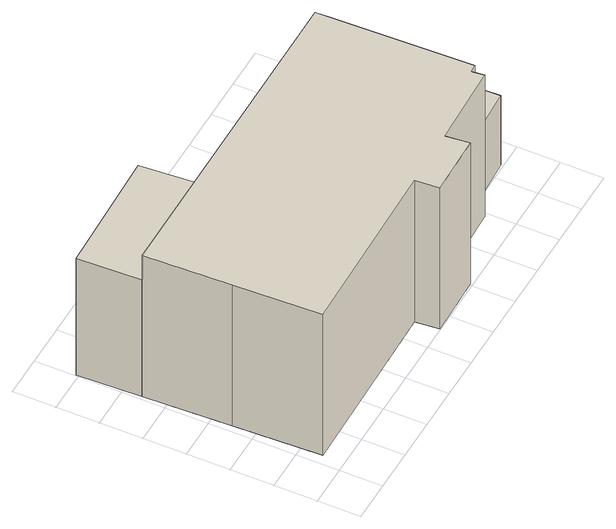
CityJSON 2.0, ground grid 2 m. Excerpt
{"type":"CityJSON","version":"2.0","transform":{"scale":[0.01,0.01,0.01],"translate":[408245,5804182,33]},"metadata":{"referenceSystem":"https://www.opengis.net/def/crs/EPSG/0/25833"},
"CityObjects":{
"building1":{"type":"Building","attributes":{"Gemeindeschluessel":"11000009","function":"31001_1010"},"address":[{"country":"Germany","locality":"Berlin","thoroughfareNumber":"42C","thoroughfareName":"Imkerweg"}],"children":["building1-1","building1-2","building1-3"]},
"building1-1":{"type":"BuildingPart","attributes":{"BezugspunktDach":"2200","measuredHeight":10.79,"storeysAboveGround":1},"parents":["building1"],"geometry":[{"type":"MultiSurface","lod":"1","boundaries":[[[0,1,2,3,4,5,6,7,8,9,10,11,12,13]],[[14,15,16,17,18,19,20,21,22,23,24,25,26,27]],[[14,28,29,30,13,12]],[[15,14,12,11]],[[16,15,11,10]],[[31,32,16,10,9]],[[33,31,17,9,8]],[[19,18,8,7]],[[20,19,7,6]],[[21,20,6,5]],[[22,21,5,4]],[[23,22,4,3]],[[24,23,3,2]],[[25,24,2,1]],[[26,25,1,0]],[[27,26,0,13]],[[27,30,29,28,14]],[[17,16,32,31]],[[18,17,31,33]]]}]},
"building1-2":{"type":"BuildingPart","attributes":{"BezugspunktDach":"2200","measuredHeight":6.74,"storeysAboveGround":1},"parents":["building1"],"geometry":[{"type":"Solid","lod":"1","boundaries":[[[[29,28,34,35]],[[36,14,27,37]],[[36,37,35,34]],[[14,36,34,28]],[[37,27,29,35]],[[27,14,28,29]]]]}]},
"building1-3":{"type":"BuildingPart","attributes":{"BezugspunktDach":"2200","measuredHeight":5.37,"storeysAboveGround":1},"parents":["building1"],"geometry":[{"type":"MultiSurface","lod":"1","boundaries":[[[33,38,39,32]],[[40,41,18,16]],[[40,16,32,39]],[[41,40,39,38]],[[18,41,38,33]],[[18,17,16]],[[16,17,31,32]],[[33,31,17,18]]]}]}
},
"vertices":[
[34,508,884],[50,100,884],[909,117,884],[920,5,884],[1209,12,884],[1196,122,884],[1585,136,884],[1578,195,884],[1616,197,884],[1606,530,884],[1597,863,884],[1595,922,884],[627,918,884],[18,915,884],[627,918,67],[1595,922,67],[1597,863,67],[1606,530,67],[1616,197,67],[1578,195,67],[1585,136,67],[1196,122,67],[1209,12,67],[920,5,67],[909,117,67],[50,100,67],[34,508,67],[18,915,67],[627,918,741],[18,915,741],[18,915,618],[1606,530,470],[1597,863,470],[1616,197,470],
[604,1231,741],[6,1214,741],[604,1231,67],[6,1214,67],
[1878,212,470],[1853,872,470],[1853,872,67],[1878,212,67]
]}
